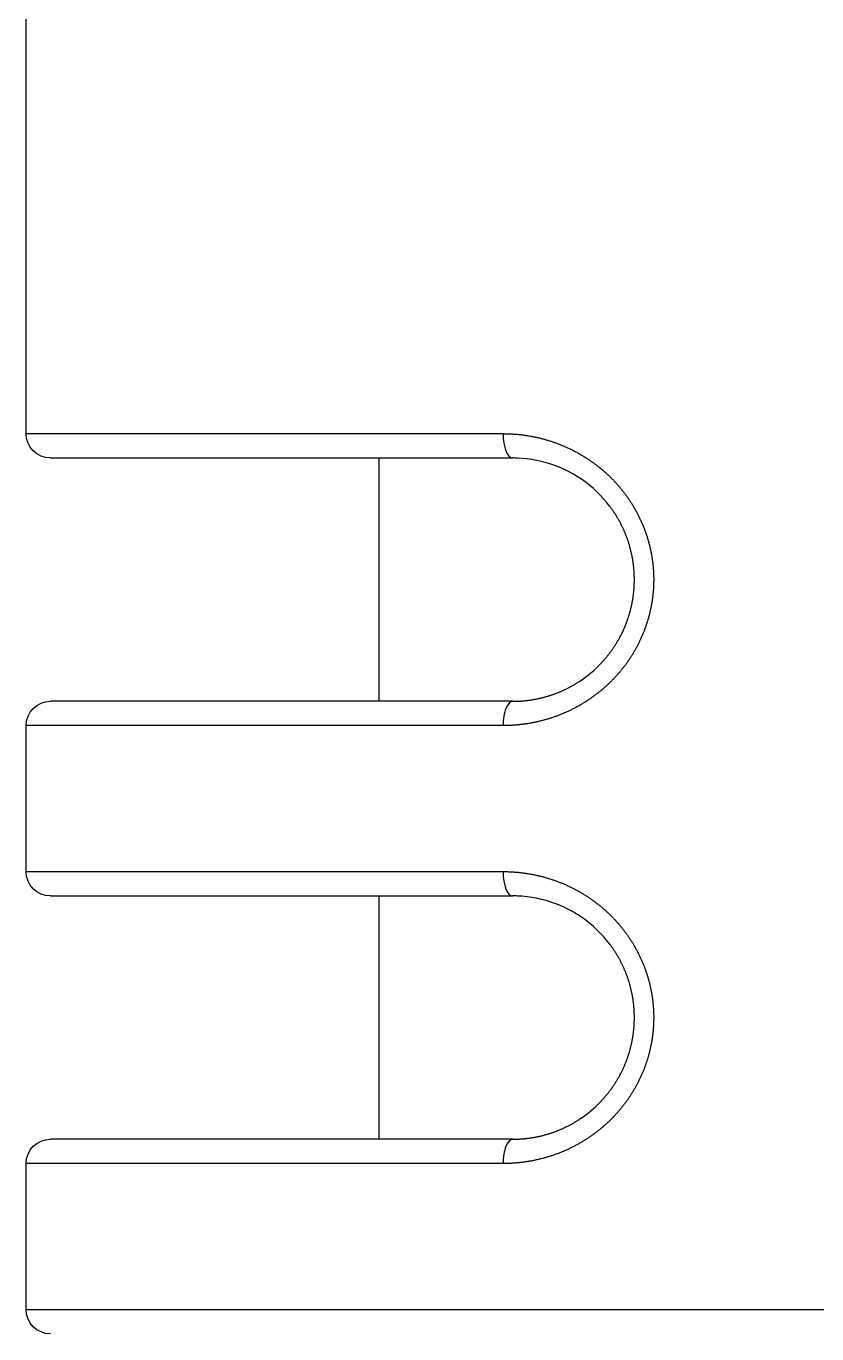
# Model space of a CAD drawing. Header units: millimetres. Extents: x 296 to 1136, y 93 to 687.
# Drawn here: x 883.4 to 886.65, y 467.13 to 472.51 of the extents above; entities that cross this region are included whole.
import ezdxf

# ---------------------------------------------------------------- set-up
doc = ezdxf.new("R2010")
doc.units = ezdxf.units.MM
doc.header["$LTSCALE"] = 0.75

msp = doc.modelspace()

# ---------------------------------------------------------------- linework, layer by layer
at = {"extrusion": (0, 0, -1)}
for p, q in [((883.4029, 470.8312), (883.4029, 472.9312)), ((883.4029, 470.8312), (885.3632, 470.8312)), ((883.5029, 470.7312), (885.4029, 470.7312)), ((884.8529, 470.7312), (884.8529, 469.7312)), ((885.4029, 469.7312), (883.5029, 469.7312)), ((885.3632, 469.6312), (883.4029, 469.6312)), ((883.4029, 469.0312), (883.4029, 469.6312)), ((883.4029, 469.0312), (885.3632, 469.0312)), ((883.5029, 468.9312), (885.4029, 468.9312)), ((884.8529, 468.9312), (884.8529, 467.9312)), ((885.4029, 467.9312), (883.5029, 467.9312)), ((885.3632, 467.8312), (883.4029, 467.8312)), ((883.4029, 467.2312), (883.4029, 467.8312)), ((883.4029, 467.2312), (889.9029, 467.2312))]:
    msp.add_line(p, q, dxfattribs=at)
for centre, start, end in [((-883.5029, 470.8312), 270, 0), ((-883.5029, 469.6312), 0, 90), ((-883.5029, 469.0312), 270, 0), ((-883.5029, 467.8312), 0, 90), ((-883.5029, 467.2312), 270, 0)]:
    msp.add_arc(centre, 0.1, start, end, dxfattribs=at)
for centre, start_param, end_param in [((885.4029, 470.8312), 4.712394, 6.283187), ((885.4029, 469.6312), 3.141598, 4.712397), ((885.4029, 469.0312), 4.712394, 6.283187), ((885.4029, 467.8312), 3.141596, 4.712397)]:
    msp.add_ellipse(centre, major_axis=(0, -0.1), ratio=0.396825, start_param=start_param, end_param=end_param)
for points, knots in [([(885.3632, 470.8312), (885.3657, 470.8312), (885.3705, 470.8311), (885.3778, 470.831), (885.385, 470.8308), (885.3923, 470.8305), (885.3995, 470.8301), (885.4068, 470.8297), (885.414, 470.8292), (885.4212, 470.8285), (885.4284, 470.8278), (885.4356, 470.8271), (885.4427, 470.8262), (885.4498, 470.8253), (885.457, 470.8243), (885.464, 470.8232), (885.4711, 470.822), (885.4781, 470.8208), (885.4851, 470.8194), (885.4921, 470.818), (885.4991, 470.8165), (885.506, 470.815), (885.513, 470.8134), (885.5199, 470.8117), (885.5267, 470.8099), (885.5335, 470.808), (885.5403, 470.8061), (885.5471, 470.8041), (885.5539, 470.802), (885.5606, 470.7999), (885.5672, 470.7977), (885.5738, 470.7954), (885.5804, 470.793), (885.5869, 470.7906), (885.5934, 470.7881), (885.5999, 470.7856), (885.6064, 470.783), (885.6128, 470.7803), (885.6192, 470.7775), (885.6255, 470.7747), (885.6318, 470.7718), (885.6381, 470.7688), (885.6443, 470.7658), (885.6505, 470.7627), (885.6567, 470.7595), (885.6628, 470.7563), (885.6689, 470.753), (885.6749, 470.7496), (885.6808, 470.7462), (885.6868, 470.7427), (885.6927, 470.7392), (885.6985, 470.7356), (885.7043, 470.7319), (885.7101, 470.7282), (885.7158, 470.7244), (885.7214, 470.7205), (885.727, 470.7167), (885.7326, 470.7127), (885.7381, 470.7087), (885.7435, 470.7046), (885.7489, 470.7005), (885.7543, 470.6963), (885.7596, 470.6921), (885.7648, 470.6878), (885.7699, 470.6835), (885.7751, 470.6791), (885.7801, 470.6747), (885.7852, 470.6702), (885.7902, 470.6657), (885.7951, 470.6611), (885.8, 470.6564), (885.8048, 470.6517), (885.8095, 470.647), (885.8142, 470.6422), (885.8189, 470.6373), (885.8235, 470.6324), (885.828, 470.6275), (885.8325, 470.6225), (885.8369, 470.6175), (885.8413, 470.6124), (885.8456, 470.6072), (885.8498, 470.6021), (885.854, 470.5968), (885.8582, 470.5916), (885.8622, 470.5863), (885.8662, 470.5809), (885.8702, 470.5755), (885.8741, 470.5701), (885.8779, 470.5646), (885.8816, 470.5591), (885.8853, 470.5536), (885.8889, 470.548), (885.8925, 470.5424), (885.896, 470.5368), (885.8994, 470.5311), (885.9027, 470.5254), (885.906, 470.5197), (885.9093, 470.5139), (885.9124, 470.5081), (885.9155, 470.5022), (885.9185, 470.4964), (885.9215, 470.4905), (885.9244, 470.4845), (885.9272, 470.4786), (885.93, 470.4726), (885.9327, 470.4665), (885.9353, 470.4605), (885.9378, 470.4544), (885.9403, 470.4483), (885.9427, 470.4422), (885.9451, 470.436), (885.9474, 470.4299), (885.9496, 470.4237), (885.9517, 470.4174), (885.9538, 470.4112), (885.9558, 470.4049), (885.9577, 470.3986), (885.9595, 470.3923), (885.9613, 470.386), (885.963, 470.3797), (885.9647, 470.3734), (885.9662, 470.367), (885.9677, 470.3606), (885.9691, 470.3542), (885.9705, 470.3478), (885.9717, 470.3414), (885.973, 470.335), (885.9741, 470.3285), (885.9751, 470.3221), (885.9761, 470.3156), (885.977, 470.3091), (885.9779, 470.3026), (885.9786, 470.2961), (885.9793, 470.2896), (885.98, 470.2831), (885.9805, 470.2766), (885.981, 470.2701), (885.9814, 470.2636), (885.9817, 470.2571), (885.982, 470.2505), (885.9821, 470.244), (885.9823, 470.2375), (885.9823, 470.2309), (885.9822, 470.2244), (885.9821, 470.2179), (885.9819, 470.2113), (885.9817, 470.2048), (885.9814, 470.1982), (885.9809, 470.1917), (885.9805, 470.1852), (885.9799, 470.1787), (885.9793, 470.1722), (885.9786, 470.1656), (885.9778, 470.1592), (885.977, 470.1528), (885.9761, 470.1465), (885.9751, 470.1401), (885.9741, 470.1337), (885.9729, 470.1272), (885.9717, 470.1208), (885.9705, 470.1144), (885.9691, 470.1081), (885.9677, 470.1017), (885.9662, 470.0953), (885.9646, 470.0889), (885.963, 470.0826), (885.9613, 470.0762), (885.9595, 470.0699), (885.9577, 470.0636), (885.9557, 470.0573), (885.9537, 470.0511), (885.9517, 470.0448), (885.9495, 470.0386), (885.9473, 470.0324), (885.945, 470.0262), (885.9427, 470.02), (885.9403, 470.0139), (885.9378, 470.0078), (885.9352, 470.0017), (885.9326, 469.9957), (885.9299, 469.9897), (885.9272, 469.9837), (885.9244, 469.9777), (885.9215, 469.9718), (885.9185, 469.9659), (885.9155, 469.9601), (885.9124, 469.9542), (885.9093, 469.9484), (885.906, 469.9427), (885.9027, 469.9369), (885.8994, 469.9312), (885.896, 469.9255), (885.8925, 469.9199), (885.8889, 469.9143), (885.8853, 469.9087), (885.8816, 469.9032), (885.8779, 469.8977), (885.874, 469.8922), (885.8702, 469.8868), (885.8662, 469.8814), (885.8622, 469.876), (885.8582, 469.8707), (885.854, 469.8655), (885.8499, 469.8603), (885.8456, 469.8551), (885.8413, 469.85), (885.837, 469.8449), (885.8326, 469.8399), (885.8281, 469.8349), (885.8235, 469.83), (885.819, 469.8251), (885.8143, 469.8202), (885.8096, 469.8155), (885.8049, 469.8108), (885.8001, 469.8061), (885.7953, 469.8015), (885.7904, 469.7969), (885.7854, 469.7924), (885.7804, 469.7878), (885.7753, 469.7834), (885.7701, 469.779), (885.7649, 469.7746), (885.7597, 469.7704), (885.7544, 469.7661), (885.749, 469.7619), (885.7436, 469.7578), (885.7382, 469.7537), (885.7327, 469.7497), (885.7271, 469.7457), (885.7215, 469.7418), (885.7159, 469.738), (885.7102, 469.7342), (885.7044, 469.7305), (885.6986, 469.7268), (885.6928, 469.7232), (885.6869, 469.7197), (885.681, 469.7162), (885.675, 469.7128), (885.669, 469.7094), (885.6629, 469.7061), (885.6568, 469.7029), (885.6506, 469.6997), (885.6445, 469.6966), (885.6382, 469.6936), (885.632, 469.6906), (885.6257, 469.6877), (885.6193, 469.6849), (885.6129, 469.6821), (885.6065, 469.6794), (885.6, 469.6768), (885.5935, 469.6742), (885.587, 469.6717), (885.5804, 469.6693), (885.5738, 469.6669), (885.5672, 469.6646), (885.5605, 469.6624), (885.5538, 469.6603), (885.5471, 469.6582), (885.5403, 469.6562), (885.5335, 469.6543), (885.5267, 469.6524), (885.5198, 469.6507), (885.5129, 469.649), (885.506, 469.6473), (885.4991, 469.6458), (885.4921, 469.6443), (885.4851, 469.6429), (885.4781, 469.6416), (885.471, 469.6403), (885.464, 469.6391), (885.4569, 469.6381), (885.4498, 469.637), (885.4427, 469.6361), (885.4355, 469.6353), (885.4284, 469.6345), (885.4212, 469.6338), (885.414, 469.6332), (885.4068, 469.6326), (885.3995, 469.6322), (885.3923, 469.6318), (885.3851, 469.6315), (885.3778, 469.6313), (885.3705, 469.6312), (885.3657, 469.6312), (885.3632, 469.6312)], [0, 0, 0, 0, 0.0035461, 0.0070922, 0.0106383, 0.0141844, 0.0177305, 0.0212766, 0.0248227, 0.0283688, 0.0319149, 0.035461, 0.0390071, 0.0425532, 0.0460993, 0.0496454, 0.0531915, 0.0567376, 0.0602837, 0.0638298, 0.0673759, 0.070922, 0.0744681, 0.0780142, 0.0815603, 0.0851064, 0.0886525, 0.0921986, 0.0957447, 0.0992908, 0.1028369, 0.106383, 0.1099291, 0.1134752, 0.1170213, 0.1205674, 0.1241135, 0.1276596, 0.1312057, 0.1347518, 0.1382979, 0.141844, 0.1453901, 0.1489362, 0.1524823, 0.1560284, 0.1595745, 0.1631206, 0.1666667, 0.1702128, 0.1737589, 0.177305, 0.1808511, 0.1843972, 0.1879433, 0.1914894, 0.1950355, 0.1985816, 0.2021277, 0.2056738, 0.2092199, 0.212766, 0.2163121, 0.2198582, 0.2234043, 0.2269504, 0.2304965, 0.2340426, 0.2375887, 0.2411348, 0.2446809, 0.248227, 0.251773, 0.2553191, 0.2588652, 0.2624113, 0.2659574, 0.2695035, 0.2730496, 0.2765957, 0.2801418, 0.2836879, 0.287234, 0.2907801, 0.2943262, 0.2978723, 0.3014184, 0.3049645, 0.3085106, 0.3120567, 0.3156028, 0.3191489, 0.322695, 0.3262411, 0.3297872, 0.3333333, 0.3368794, 0.3404255, 0.3439716, 0.3475177, 0.3510638, 0.3546099, 0.358156, 0.3617021, 0.3652482, 0.3687943, 0.3723404, 0.3758865, 0.3794326, 0.3829787, 0.3865248, 0.3900709, 0.393617, 0.3971631, 0.4007092, 0.4042553, 0.4078014, 0.4113475, 0.4148936, 0.4184397, 0.4219858, 0.4255319, 0.429078, 0.4326241, 0.4361702, 0.4397163, 0.4432624, 0.4468085, 0.4503546, 0.4539007, 0.4574468, 0.4609929, 0.464539, 0.4680851, 0.4716312, 0.4751773, 0.4787234, 0.4822695, 0.4858156, 0.4893617, 0.4929078, 0.4964539, 0.5, 0.5035461, 0.5070922, 0.5106383, 0.5141844, 0.5177305, 0.5212766, 0.5248227, 0.5283688, 0.5319149, 0.535461, 0.5390071, 0.5425532, 0.5460993, 0.5496454, 0.5531915, 0.5567376, 0.5602837, 0.5638298, 0.5673759, 0.570922, 0.5744681, 0.5780142, 0.5815603, 0.5851064, 0.5886525, 0.5921986, 0.5957447, 0.5992908, 0.6028369, 0.606383, 0.6099291, 0.6134752, 0.6170213, 0.6205674, 0.6241135, 0.6276596, 0.6312057, 0.6347518, 0.6382979, 0.641844, 0.6453901, 0.6489362, 0.6524823, 0.6560284, 0.6595745, 0.6631206, 0.6666667, 0.6702128, 0.6737589, 0.677305, 0.6808511, 0.6843972, 0.6879433, 0.6914894, 0.6950355, 0.6985816, 0.7021277, 0.7056738, 0.7092199, 0.712766, 0.7163121, 0.7198582, 0.7234043, 0.7269504, 0.7304965, 0.7340426, 0.7375887, 0.7411348, 0.7446809, 0.748227, 0.751773, 0.7553191, 0.7588652, 0.7624113, 0.7659574, 0.7695035, 0.7730496, 0.7765957, 0.7801418, 0.7836879, 0.787234, 0.7907801, 0.7943262, 0.7978723, 0.8014184, 0.8049645, 0.8085106, 0.8120567, 0.8156028, 0.8191489, 0.822695, 0.8262411, 0.8297872, 0.8333333, 0.8368794, 0.8404255, 0.8439716, 0.8475177, 0.8510638, 0.8546099, 0.858156, 0.8617021, 0.8652482, 0.8687943, 0.8723404, 0.8758865, 0.8794326, 0.8829787, 0.8865248, 0.8900709, 0.893617, 0.8971631, 0.9007092, 0.9042553, 0.9078014, 0.9113475, 0.9148936, 0.9184397, 0.9219858, 0.9255319, 0.929078, 0.9326241, 0.9361702, 0.9397163, 0.9432624, 0.9468085, 0.9503546, 0.9539007, 0.9574468, 0.9609929, 0.964539, 0.9680851, 0.9716312, 0.9751773, 0.9787234, 0.9822695, 0.9858156, 0.9893617, 0.9929078, 0.9964539, 1, 1, 1, 1]), ([(885.5795, 470.699), (885.5283, 470.7183), (885.4745, 470.7288), (885.4158, 470.731), (885.4093, 470.7312), (885.4029, 470.7312)], [0, 0, 0, 0, 0.01761695, 0.01761695, 0.0197845, 0.0197845, 0.0197845, 0.0197845]), ([(885.6412, 470.6707), (885.6398, 470.6715), (885.6367, 470.6731), (885.6319, 470.6757), (885.6267, 470.6783), (885.6215, 470.6809), (885.6163, 470.6834), (885.611, 470.6858), (885.6057, 470.6882), (885.6003, 470.6906), (885.5949, 470.6928), (885.5895, 470.695), (885.5844, 470.6971), (885.581, 470.6984), (885.5795, 470.699)], [0.69026282, 0.69026282, 0.69026282, 0.69026282, 0.6962963, 0.7037037, 0.71111111, 0.71851852, 0.72592593, 0.73333333, 0.74074074, 0.74814815, 0.75555556, 0.76296296, 0.77037037, 0.77665277, 0.77665277, 0.77665277, 0.77665277]), ([(885.8011, 470.5336), (885.7694, 470.5752), (885.731, 470.6119), (885.6737, 470.6519), (885.6576, 470.6618), (885.6412, 470.6707)], [0, 0, 0, 0, 0.01594859, 0.01594859, 0.02187023, 0.02187023, 0.02187023, 0.02187023]), ([(885.9029, 470.2312), (885.9029, 470.2331), (885.9029, 470.237), (885.9028, 470.2427), (885.9026, 470.2485), (885.9024, 470.2543), (885.9021, 470.2601), (885.9017, 470.2658), (885.9013, 470.2716), (885.9008, 470.2773), (885.9002, 470.2831), (885.8996, 470.2888), (885.8989, 470.2946), (885.8981, 470.3003), (885.8973, 470.306), (885.8964, 470.3117), (885.8954, 470.3174), (885.8944, 470.3231), (885.8933, 470.3288), (885.8921, 470.3345), (885.8909, 470.3401), (885.8896, 470.3457), (885.8883, 470.3513), (885.8868, 470.3569), (885.8854, 470.3625), (885.8838, 470.3681), (885.8822, 470.3736), (885.8805, 470.3791), (885.8788, 470.3847), (885.877, 470.3901), (885.8751, 470.3956), (885.8732, 470.401), (885.8712, 470.4064), (885.8691, 470.4118), (885.867, 470.4172), (885.8649, 470.4225), (885.8626, 470.4278), (885.8603, 470.4331), (885.858, 470.4384), (885.8555, 470.4436), (885.8531, 470.4488), (885.8505, 470.454), (885.8479, 470.4591), (885.8453, 470.4642), (885.8426, 470.4693), (885.8398, 470.4744), (885.837, 470.4794), (885.8341, 470.4843), (885.8312, 470.4893), (885.8282, 470.4942), (885.8251, 470.4991), (885.822, 470.5039), (885.8188, 470.5087), (885.8156, 470.5135), (885.8123, 470.5182), (885.809, 470.5229), (885.8056, 470.5275), (885.803, 470.5311), (885.8014, 470.5331), (885.8011, 470.5336)], [0, 0, 0, 0, 0.0074074, 0.0148148, 0.0222222, 0.0296296, 0.037037, 0.0444444, 0.0518519, 0.0592593, 0.0666667, 0.0740741, 0.0814815, 0.0888889, 0.0962963, 0.1037037, 0.1111111, 0.1185185, 0.1259259, 0.1333333, 0.1407407, 0.1481481, 0.1555556, 0.162963, 0.1703704, 0.1777778, 0.1851852, 0.1925926, 0.2, 0.2074074, 0.2148148, 0.2222222, 0.2296296, 0.237037, 0.2444444, 0.2518519, 0.2592593, 0.2666667, 0.2740741, 0.2814815, 0.2888889, 0.2962963, 0.3037037, 0.3111111, 0.3185185, 0.3259259, 0.3333333, 0.3407407, 0.3481481, 0.3555556, 0.362963, 0.3703704, 0.3777778, 0.3851852, 0.3925926, 0.4, 0.4074074, 0.4148148, 0.4172158, 0.4172158, 0.4172158, 0.4172158]), ([(885.8717, 470.0572), (885.8722, 470.0586), (885.8734, 470.0618), (885.8751, 470.0668), (885.877, 470.0723), (885.8788, 470.0777), (885.8805, 470.0832), (885.8822, 470.0888), (885.8838, 470.0943), (885.8854, 470.0999), (885.8869, 470.1055), (885.8883, 470.1111), (885.8896, 470.1167), (885.8909, 470.1223), (885.8922, 470.1279), (885.8933, 470.1336), (885.8944, 470.1392), (885.8954, 470.1449), (885.8964, 470.1506), (885.8973, 470.1563), (885.8981, 470.162), (885.8989, 470.1677), (885.8996, 470.1735), (885.9002, 470.1792), (885.9008, 470.185), (885.9013, 470.1907), (885.9017, 470.1965), (885.9021, 470.2023), (885.9024, 470.208), (885.9026, 470.2138), (885.9028, 470.2196), (885.9029, 470.2254), (885.9029, 470.2292), (885.9029, 470.2312)], [0.7720769, 0.7720769, 0.7720769, 0.7720769, 0.7777778, 0.7851852, 0.7925926, 0.8, 0.8074074, 0.8148148, 0.8222222, 0.8296296, 0.837037, 0.8444444, 0.8518519, 0.8592593, 0.8666667, 0.8740741, 0.8814815, 0.8888889, 0.8962963, 0.9037037, 0.9111111, 0.9185185, 0.9259259, 0.9333333, 0.9407407, 0.9481481, 0.9555556, 0.962963, 0.9703704, 0.9777778, 0.9851852, 0.9925926, 1, 1, 1, 1]), ([(885.764, 469.8853), (885.7644, 469.8857), (885.7661, 469.8875), (885.7691, 469.8907), (885.773, 469.8949), (885.7768, 469.8992), (885.7806, 469.9035), (885.7843, 469.9078), (885.788, 469.9122), (885.7916, 469.9167), (885.7952, 469.9212), (885.7988, 469.9257), (885.8023, 469.9303), (885.8057, 469.9349), (885.8091, 469.9395), (885.8124, 469.9442), (885.8157, 469.9489), (885.8189, 469.9537), (885.822, 469.9585), (885.8251, 469.9633), (885.8282, 469.9682), (885.8312, 469.9731), (885.8341, 469.9781), (885.837, 469.983), (885.8398, 469.9881), (885.8419, 469.9918), (885.843, 469.9938), (885.8432, 469.9942)], [0.5089642, 0.5089642, 0.5089642, 0.5089642, 0.5111111, 0.5185185, 0.5259259, 0.5333333, 0.5407407, 0.5481481, 0.5555556, 0.562963, 0.5703704, 0.5777778, 0.5851852, 0.5925926, 0.6, 0.6074074, 0.6148148, 0.6222222, 0.6296296, 0.637037, 0.6444444, 0.6518519, 0.6592593, 0.6666667, 0.6740741, 0.6814815, 0.6830062, 0.6830062, 0.6830062, 0.6830062]), ([(885.4029, 469.7312), (885.405, 469.7312), (885.409, 469.7312), (885.4151, 469.7313), (885.4212, 469.7315), (885.4273, 469.7317), (885.4334, 469.7321), (885.4394, 469.7325), (885.4455, 469.733), (885.4515, 469.7335), (885.4575, 469.7341), (885.4635, 469.7348), (885.4695, 469.7356), (885.4754, 469.7364), (885.4814, 469.7373), (885.4873, 469.7383), (885.4932, 469.7394), (885.4991, 469.7405), (885.5049, 469.7417), (885.5107, 469.7429), (885.5165, 469.7442), (885.5223, 469.7456), (885.5281, 469.7471), (885.5338, 469.7486), (885.5395, 469.7502), (885.5452, 469.7518), (885.5508, 469.7535), (885.5564, 469.7553), (885.562, 469.7571), (885.5676, 469.7591), (885.5731, 469.761), (885.5786, 469.763), (885.5841, 469.7651), (885.5896, 469.7673), (885.595, 469.7695), (885.6004, 469.7718), (885.6057, 469.7741), (885.611, 469.7765), (885.6163, 469.779), (885.6216, 469.7815), (885.6268, 469.7841), (885.632, 469.7867), (885.6371, 469.7894), (885.6422, 469.7921), (885.6473, 469.7949), (885.6523, 469.7978), (885.6573, 469.8007), (885.6623, 469.8037), (885.6672, 469.8067), (885.6721, 469.8098), (885.6768, 469.8128), (885.6798, 469.8148), (885.6812, 469.8157)], [0, 0, 0, 0, 0.0074074, 0.0148148, 0.0222222, 0.0296296, 0.037037, 0.0444444, 0.0518519, 0.0592593, 0.0666667, 0.0740741, 0.0814815, 0.0888889, 0.0962963, 0.1037037, 0.1111111, 0.1185185, 0.1259259, 0.1333333, 0.1407407, 0.1481481, 0.1555556, 0.162963, 0.1703704, 0.1777778, 0.1851852, 0.1925926, 0.2, 0.2074074, 0.2148148, 0.2222222, 0.2296296, 0.237037, 0.2444444, 0.2518519, 0.2592593, 0.2666667, 0.2740741, 0.2814815, 0.2888889, 0.2962963, 0.3037037, 0.3111111, 0.3185185, 0.3259259, 0.3333333, 0.3407407, 0.3481481, 0.3555556, 0.362963, 0.3694746, 0.3694746, 0.3694746, 0.3694746]), ([(885.3632, 469.0312), (885.3657, 469.0312), (885.3705, 469.0311), (885.3778, 469.031), (885.385, 469.0308), (885.3923, 469.0305), (885.3995, 469.0301), (885.4068, 469.0297), (885.414, 469.0292), (885.4212, 469.0285), (885.4284, 469.0278), (885.4356, 469.0271), (885.4427, 469.0262), (885.4498, 469.0253), (885.457, 469.0243), (885.464, 469.0232), (885.4711, 469.022), (885.4781, 469.0208), (885.4851, 469.0194), (885.4921, 469.018), (885.4991, 469.0165), (885.506, 469.015), (885.513, 469.0134), (885.5199, 469.0117), (885.5267, 469.0099), (885.5335, 469.008), (885.5403, 469.0061), (885.5471, 469.0041), (885.5539, 469.002), (885.5606, 468.9999), (885.5672, 468.9977), (885.5738, 468.9954), (885.5804, 468.993), (885.5869, 468.9906), (885.5934, 468.9881), (885.5999, 468.9856), (885.6064, 468.983), (885.6128, 468.9803), (885.6192, 468.9775), (885.6255, 468.9747), (885.6318, 468.9718), (885.6381, 468.9688), (885.6443, 468.9658), (885.6505, 468.9627), (885.6567, 468.9595), (885.6628, 468.9563), (885.6689, 468.953), (885.6749, 468.9496), (885.6808, 468.9462), (885.6868, 468.9427), (885.6927, 468.9392), (885.6985, 468.9356), (885.7043, 468.9319), (885.7101, 468.9282), (885.7158, 468.9244), (885.7214, 468.9205), (885.727, 468.9167), (885.7326, 468.9127), (885.7381, 468.9087), (885.7435, 468.9046), (885.7489, 468.9005), (885.7543, 468.8963), (885.7596, 468.8921), (885.7648, 468.8878), (885.7699, 468.8835), (885.7751, 468.8791), (885.7801, 468.8747), (885.7852, 468.8702), (885.7902, 468.8657), (885.7951, 468.8611), (885.8, 468.8564), (885.8048, 468.8517), (885.8095, 468.847), (885.8142, 468.8422), (885.8189, 468.8373), (885.8235, 468.8324), (885.828, 468.8275), (885.8325, 468.8225), (885.8369, 468.8175), (885.8413, 468.8124), (885.8456, 468.8072), (885.8498, 468.8021), (885.854, 468.7968), (885.8582, 468.7916), (885.8622, 468.7863), (885.8662, 468.7809), (885.8702, 468.7755), (885.8741, 468.7701), (885.8779, 468.7646), (885.8816, 468.7591), (885.8853, 468.7536), (885.8889, 468.748), (885.8925, 468.7424), (885.896, 468.7368), (885.8994, 468.7311), (885.9027, 468.7254), (885.906, 468.7197), (885.9093, 468.7139), (885.9124, 468.7081), (885.9155, 468.7022), (885.9185, 468.6964), (885.9215, 468.6905), (885.9244, 468.6845), (885.9272, 468.6786), (885.93, 468.6726), (885.9327, 468.6665), (885.9353, 468.6605), (885.9378, 468.6544), (885.9403, 468.6483), (885.9427, 468.6422), (885.9451, 468.636), (885.9474, 468.6299), (885.9496, 468.6237), (885.9517, 468.6174), (885.9538, 468.6112), (885.9558, 468.6049), (885.9577, 468.5986), (885.9595, 468.5923), (885.9613, 468.586), (885.963, 468.5797), (885.9647, 468.5734), (885.9662, 468.567), (885.9677, 468.5606), (885.9691, 468.5542), (885.9705, 468.5478), (885.9717, 468.5414), (885.973, 468.535), (885.9741, 468.5285), (885.9751, 468.5221), (885.9761, 468.5156), (885.977, 468.5091), (885.9779, 468.5026), (885.9786, 468.4961), (885.9793, 468.4896), (885.98, 468.4831), (885.9805, 468.4766), (885.981, 468.4701), (885.9814, 468.4636), (885.9817, 468.4571), (885.982, 468.4505), (885.9821, 468.444), (885.9823, 468.4375), (885.9823, 468.4309), (885.9822, 468.4244), (885.9821, 468.4179), (885.9819, 468.4113), (885.9817, 468.4048), (885.9814, 468.3982), (885.9809, 468.3917), (885.9805, 468.3852), (885.9799, 468.3787), (885.9793, 468.3722), (885.9786, 468.3656), (885.9778, 468.3592), (885.977, 468.3528), (885.9761, 468.3465), (885.9751, 468.3401), (885.9741, 468.3337), (885.9729, 468.3272), (885.9717, 468.3208), (885.9705, 468.3144), (885.9691, 468.3081), (885.9677, 468.3017), (885.9662, 468.2953), (885.9646, 468.2889), (885.963, 468.2826), (885.9613, 468.2762), (885.9595, 468.2699), (885.9577, 468.2636), (885.9557, 468.2573), (885.9537, 468.2511), (885.9517, 468.2448), (885.9495, 468.2386), (885.9473, 468.2324), (885.945, 468.2262), (885.9427, 468.22), (885.9403, 468.2139), (885.9378, 468.2078), (885.9352, 468.2017), (885.9326, 468.1957), (885.9299, 468.1897), (885.9272, 468.1837), (885.9244, 468.1777), (885.9215, 468.1718), (885.9185, 468.1659), (885.9155, 468.1601), (885.9124, 468.1542), (885.9093, 468.1484), (885.906, 468.1427), (885.9027, 468.1369), (885.8994, 468.1312), (885.896, 468.1255), (885.8925, 468.1199), (885.8889, 468.1143), (885.8853, 468.1087), (885.8816, 468.1032), (885.8779, 468.0977), (885.874, 468.0922), (885.8702, 468.0868), (885.8662, 468.0814), (885.8622, 468.076), (885.8582, 468.0707), (885.854, 468.0655), (885.8499, 468.0603), (885.8456, 468.0551), (885.8413, 468.05), (885.837, 468.0449), (885.8326, 468.0399), (885.8281, 468.0349), (885.8235, 468.03), (885.819, 468.0251), (885.8143, 468.0202), (885.8096, 468.0155), (885.8049, 468.0108), (885.8001, 468.0061), (885.7953, 468.0015), (885.7904, 467.9969), (885.7854, 467.9924), (885.7804, 467.9878), (885.7753, 467.9834), (885.7701, 467.979), (885.7649, 467.9746), (885.7597, 467.9704), (885.7544, 467.9661), (885.749, 467.9619), (885.7436, 467.9578), (885.7382, 467.9537), (885.7327, 467.9497), (885.7271, 467.9457), (885.7215, 467.9418), (885.7159, 467.938), (885.7102, 467.9342), (885.7044, 467.9305), (885.6986, 467.9268), (885.6928, 467.9232), (885.6869, 467.9197), (885.681, 467.9162), (885.675, 467.9128), (885.669, 467.9094), (885.6629, 467.9061), (885.6568, 467.9029), (885.6506, 467.8997), (885.6445, 467.8966), (885.6382, 467.8936), (885.632, 467.8906), (885.6257, 467.8877), (885.6193, 467.8849), (885.6129, 467.8821), (885.6065, 467.8794), (885.6, 467.8768), (885.5935, 467.8742), (885.587, 467.8717), (885.5804, 467.8693), (885.5738, 467.8669), (885.5672, 467.8646), (885.5605, 467.8624), (885.5538, 467.8603), (885.5471, 467.8582), (885.5403, 467.8562), (885.5335, 467.8543), (885.5267, 467.8524), (885.5198, 467.8507), (885.5129, 467.849), (885.506, 467.8473), (885.4991, 467.8458), (885.4921, 467.8443), (885.4851, 467.8429), (885.4781, 467.8416), (885.471, 467.8403), (885.464, 467.8391), (885.4569, 467.8381), (885.4498, 467.837), (885.4427, 467.8361), (885.4355, 467.8353), (885.4284, 467.8345), (885.4212, 467.8338), (885.414, 467.8332), (885.4068, 467.8326), (885.3995, 467.8322), (885.3923, 467.8318), (885.3851, 467.8315), (885.3778, 467.8313), (885.3705, 467.8312), (885.3657, 467.8312), (885.3632, 467.8312)], [0, 0, 0, 0, 0.0035461, 0.0070922, 0.0106383, 0.0141844, 0.0177305, 0.0212766, 0.0248227, 0.0283688, 0.0319149, 0.035461, 0.0390071, 0.0425532, 0.0460993, 0.0496454, 0.0531915, 0.0567376, 0.0602837, 0.0638298, 0.0673759, 0.070922, 0.0744681, 0.0780142, 0.0815603, 0.0851064, 0.0886525, 0.0921986, 0.0957447, 0.0992908, 0.1028369, 0.106383, 0.1099291, 0.1134752, 0.1170213, 0.1205674, 0.1241135, 0.1276596, 0.1312057, 0.1347518, 0.1382979, 0.141844, 0.1453901, 0.1489362, 0.1524823, 0.1560284, 0.1595745, 0.1631206, 0.1666667, 0.1702128, 0.1737589, 0.177305, 0.1808511, 0.1843972, 0.1879433, 0.1914894, 0.1950355, 0.1985816, 0.2021277, 0.2056738, 0.2092199, 0.212766, 0.2163121, 0.2198582, 0.2234043, 0.2269504, 0.2304965, 0.2340426, 0.2375887, 0.2411348, 0.2446809, 0.248227, 0.251773, 0.2553191, 0.2588652, 0.2624113, 0.2659574, 0.2695035, 0.2730496, 0.2765957, 0.2801418, 0.2836879, 0.287234, 0.2907801, 0.2943262, 0.2978723, 0.3014184, 0.3049645, 0.3085106, 0.3120567, 0.3156028, 0.3191489, 0.322695, 0.3262411, 0.3297872, 0.3333333, 0.3368794, 0.3404255, 0.3439716, 0.3475177, 0.3510638, 0.3546099, 0.358156, 0.3617021, 0.3652482, 0.3687943, 0.3723404, 0.3758865, 0.3794326, 0.3829787, 0.3865248, 0.3900709, 0.393617, 0.3971631, 0.4007092, 0.4042553, 0.4078014, 0.4113475, 0.4148936, 0.4184397, 0.4219858, 0.4255319, 0.429078, 0.4326241, 0.4361702, 0.4397163, 0.4432624, 0.4468085, 0.4503546, 0.4539007, 0.4574468, 0.4609929, 0.464539, 0.4680851, 0.4716312, 0.4751773, 0.4787234, 0.4822695, 0.4858156, 0.4893617, 0.4929078, 0.4964539, 0.5, 0.5035461, 0.5070922, 0.5106383, 0.5141844, 0.5177305, 0.5212766, 0.5248227, 0.5283688, 0.5319149, 0.535461, 0.5390071, 0.5425532, 0.5460993, 0.5496454, 0.5531915, 0.5567376, 0.5602837, 0.5638298, 0.5673759, 0.570922, 0.5744681, 0.5780142, 0.5815603, 0.5851064, 0.5886525, 0.5921986, 0.5957447, 0.5992908, 0.6028369, 0.606383, 0.6099291, 0.6134752, 0.6170213, 0.6205674, 0.6241135, 0.6276596, 0.6312057, 0.6347518, 0.6382979, 0.641844, 0.6453901, 0.6489362, 0.6524823, 0.6560284, 0.6595745, 0.6631206, 0.6666667, 0.6702128, 0.6737589, 0.677305, 0.6808511, 0.6843972, 0.6879433, 0.6914894, 0.6950355, 0.6985816, 0.7021277, 0.7056738, 0.7092199, 0.712766, 0.7163121, 0.7198582, 0.7234043, 0.7269504, 0.7304965, 0.7340426, 0.7375887, 0.7411348, 0.7446809, 0.748227, 0.751773, 0.7553191, 0.7588652, 0.7624113, 0.7659574, 0.7695035, 0.7730496, 0.7765957, 0.7801418, 0.7836879, 0.787234, 0.7907801, 0.7943262, 0.7978723, 0.8014184, 0.8049645, 0.8085106, 0.8120567, 0.8156028, 0.8191489, 0.822695, 0.8262411, 0.8297872, 0.8333333, 0.8368794, 0.8404255, 0.8439716, 0.8475177, 0.8510638, 0.8546099, 0.858156, 0.8617021, 0.8652482, 0.8687943, 0.8723404, 0.8758865, 0.8794326, 0.8829787, 0.8865248, 0.8900709, 0.893617, 0.8971631, 0.9007092, 0.9042553, 0.9078014, 0.9113475, 0.9148936, 0.9184397, 0.9219858, 0.9255319, 0.929078, 0.9326241, 0.9361702, 0.9397163, 0.9432624, 0.9468085, 0.9503546, 0.9539007, 0.9574468, 0.9609929, 0.964539, 0.9680851, 0.9716312, 0.9751773, 0.9787234, 0.9822695, 0.9858156, 0.9893617, 0.9929078, 0.9964539, 1, 1, 1, 1]), ([(885.5795, 468.899), (885.5283, 468.9183), (885.4745, 468.9288), (885.4158, 468.931), (885.4093, 468.9312), (885.4029, 468.9312)], [0, 0, 0, 0, 0.01761695, 0.01761695, 0.0197845, 0.0197845, 0.0197845, 0.0197845]), ([(885.6412, 468.8707), (885.6398, 468.8715), (885.6367, 468.8731), (885.6319, 468.8757), (885.6267, 468.8783), (885.6215, 468.8809), (885.6163, 468.8834), (885.611, 468.8858), (885.6057, 468.8882), (885.6003, 468.8906), (885.5949, 468.8928), (885.5895, 468.895), (885.5844, 468.8971), (885.581, 468.8984), (885.5795, 468.899)], [0.69026281, 0.69026281, 0.69026281, 0.69026281, 0.6962963, 0.7037037, 0.71111111, 0.71851852, 0.72592593, 0.73333333, 0.74074074, 0.74814815, 0.75555556, 0.76296296, 0.77037037, 0.77665277, 0.77665277, 0.77665277, 0.77665277]), ([(885.8011, 468.7336), (885.7694, 468.7752), (885.731, 468.8119), (885.6737, 468.8519), (885.6576, 468.8618), (885.6412, 468.8707)], [0, 0, 0, 0, 0.01594859, 0.01594859, 0.02187023, 0.02187023, 0.02187023, 0.02187023]), ([(885.9029, 468.4312), (885.9029, 468.4331), (885.9029, 468.437), (885.9028, 468.4427), (885.9026, 468.4485), (885.9024, 468.4543), (885.9021, 468.4601), (885.9017, 468.4658), (885.9013, 468.4716), (885.9008, 468.4773), (885.9002, 468.4831), (885.8996, 468.4888), (885.8989, 468.4946), (885.8981, 468.5003), (885.8973, 468.506), (885.8964, 468.5117), (885.8954, 468.5174), (885.8944, 468.5231), (885.8933, 468.5288), (885.8921, 468.5345), (885.8909, 468.5401), (885.8896, 468.5457), (885.8883, 468.5513), (885.8868, 468.5569), (885.8854, 468.5625), (885.8838, 468.5681), (885.8822, 468.5736), (885.8805, 468.5791), (885.8788, 468.5847), (885.877, 468.5901), (885.8751, 468.5956), (885.8732, 468.601), (885.8712, 468.6064), (885.8691, 468.6118), (885.867, 468.6172), (885.8649, 468.6225), (885.8626, 468.6278), (885.8603, 468.6331), (885.858, 468.6384), (885.8555, 468.6436), (885.8531, 468.6488), (885.8505, 468.654), (885.8479, 468.6591), (885.8453, 468.6642), (885.8426, 468.6693), (885.8398, 468.6744), (885.837, 468.6794), (885.8341, 468.6843), (885.8312, 468.6893), (885.8282, 468.6942), (885.8251, 468.6991), (885.822, 468.7039), (885.8188, 468.7087), (885.8156, 468.7135), (885.8123, 468.7182), (885.809, 468.7229), (885.8056, 468.7275), (885.803, 468.7311), (885.8014, 468.7331), (885.8011, 468.7336)], [0, 0, 0, 0, 0.0074074, 0.0148148, 0.0222222, 0.0296296, 0.037037, 0.0444444, 0.0518519, 0.0592593, 0.0666667, 0.0740741, 0.0814815, 0.0888889, 0.0962963, 0.1037037, 0.1111111, 0.1185185, 0.1259259, 0.1333333, 0.1407407, 0.1481481, 0.1555556, 0.162963, 0.1703704, 0.1777778, 0.1851852, 0.1925926, 0.2, 0.2074074, 0.2148148, 0.2222222, 0.2296296, 0.237037, 0.2444444, 0.2518519, 0.2592593, 0.2666667, 0.2740741, 0.2814815, 0.2888889, 0.2962963, 0.3037037, 0.3111111, 0.3185185, 0.3259259, 0.3333333, 0.3407407, 0.3481481, 0.3555556, 0.362963, 0.3703704, 0.3777778, 0.3851852, 0.3925926, 0.4, 0.4074074, 0.4148148, 0.4172158, 0.4172158, 0.4172158, 0.4172158]), ([(885.8717, 468.2572), (885.8722, 468.2586), (885.8734, 468.2618), (885.8751, 468.2668), (885.877, 468.2723), (885.8788, 468.2777), (885.8805, 468.2832), (885.8822, 468.2888), (885.8838, 468.2943), (885.8854, 468.2999), (885.8869, 468.3055), (885.8883, 468.3111), (885.8896, 468.3167), (885.8909, 468.3223), (885.8922, 468.3279), (885.8933, 468.3336), (885.8944, 468.3392), (885.8954, 468.3449), (885.8964, 468.3506), (885.8973, 468.3563), (885.8981, 468.362), (885.8989, 468.3677), (885.8996, 468.3735), (885.9002, 468.3792), (885.9008, 468.385), (885.9013, 468.3907), (885.9017, 468.3965), (885.9021, 468.4023), (885.9024, 468.408), (885.9026, 468.4138), (885.9028, 468.4196), (885.9029, 468.4254), (885.9029, 468.4292), (885.9029, 468.4312)], [0.7720769, 0.7720769, 0.7720769, 0.7720769, 0.7777778, 0.7851852, 0.7925926, 0.8, 0.8074074, 0.8148148, 0.8222222, 0.8296296, 0.837037, 0.8444444, 0.8518519, 0.8592593, 0.8666667, 0.8740741, 0.8814815, 0.8888889, 0.8962963, 0.9037037, 0.9111111, 0.9185185, 0.9259259, 0.9333333, 0.9407407, 0.9481481, 0.9555556, 0.962963, 0.9703704, 0.9777778, 0.9851852, 0.9925926, 1, 1, 1, 1]), ([(885.764, 468.0853), (885.7644, 468.0857), (885.7661, 468.0875), (885.7691, 468.0907), (885.773, 468.0949), (885.7768, 468.0992), (885.7806, 468.1035), (885.7843, 468.1078), (885.788, 468.1122), (885.7916, 468.1167), (885.7952, 468.1212), (885.7988, 468.1257), (885.8023, 468.1303), (885.8057, 468.1349), (885.8091, 468.1395), (885.8124, 468.1442), (885.8157, 468.1489), (885.8189, 468.1537), (885.822, 468.1585), (885.8251, 468.1633), (885.8282, 468.1682), (885.8312, 468.1731), (885.8341, 468.1781), (885.837, 468.183), (885.8398, 468.1881), (885.8419, 468.1918), (885.843, 468.1938), (885.8432, 468.1942)], [0.5089642, 0.5089642, 0.5089642, 0.5089642, 0.5111111, 0.5185185, 0.5259259, 0.5333333, 0.5407407, 0.5481481, 0.5555556, 0.562963, 0.5703704, 0.5777778, 0.5851852, 0.5925926, 0.6, 0.6074074, 0.6148148, 0.6222222, 0.6296296, 0.637037, 0.6444444, 0.6518519, 0.6592593, 0.6666667, 0.6740741, 0.6814815, 0.6830062, 0.6830062, 0.6830062, 0.6830062]), ([(885.4029, 467.9312), (885.405, 467.9312), (885.409, 467.9312), (885.4151, 467.9313), (885.4212, 467.9315), (885.4273, 467.9317), (885.4334, 467.9321), (885.4394, 467.9325), (885.4455, 467.933), (885.4515, 467.9335), (885.4575, 467.9341), (885.4635, 467.9348), (885.4695, 467.9356), (885.4754, 467.9364), (885.4814, 467.9373), (885.4873, 467.9383), (885.4932, 467.9394), (885.4991, 467.9405), (885.5049, 467.9417), (885.5107, 467.9429), (885.5165, 467.9442), (885.5223, 467.9456), (885.5281, 467.9471), (885.5338, 467.9486), (885.5395, 467.9502), (885.5452, 467.9518), (885.5508, 467.9535), (885.5564, 467.9553), (885.562, 467.9571), (885.5676, 467.9591), (885.5731, 467.961), (885.5786, 467.963), (885.5841, 467.9651), (885.5896, 467.9673), (885.595, 467.9695), (885.6004, 467.9718), (885.6057, 467.9741), (885.611, 467.9765), (885.6163, 467.979), (885.6216, 467.9815), (885.6268, 467.9841), (885.632, 467.9867), (885.6371, 467.9894), (885.6422, 467.9921), (885.6473, 467.9949), (885.6523, 467.9978), (885.6573, 468.0007), (885.6623, 468.0037), (885.6672, 468.0067), (885.6721, 468.0098), (885.6768, 468.0128), (885.6798, 468.0148), (885.6812, 468.0157)], [0, 0, 0, 0, 0.0074074, 0.0148148, 0.0222222, 0.0296296, 0.037037, 0.0444444, 0.0518519, 0.0592593, 0.0666667, 0.0740741, 0.0814815, 0.0888889, 0.0962963, 0.1037037, 0.1111111, 0.1185185, 0.1259259, 0.1333333, 0.1407407, 0.1481481, 0.1555556, 0.162963, 0.1703704, 0.1777778, 0.1851852, 0.1925926, 0.2, 0.2074074, 0.2148148, 0.2222222, 0.2296296, 0.237037, 0.2444444, 0.2518519, 0.2592593, 0.2666667, 0.2740741, 0.2814815, 0.2888889, 0.2962963, 0.3037037, 0.3111111, 0.3185185, 0.3259259, 0.3333333, 0.3407407, 0.3481481, 0.3555556, 0.362963, 0.3694746, 0.3694746, 0.3694746, 0.3694746])]:
    msp.add_open_spline(points, degree=3, knots=knots)
for points in [[(885.8432, 469.9942), (885.8541, 470.0144), (885.8636, 470.0355), (885.8717, 470.0572)], [(885.6812, 469.8157), (885.7108, 469.8356), (885.7388, 469.859), (885.764, 469.8853)], [(885.8432, 468.1942), (885.8541, 468.2144), (885.8636, 468.2355), (885.8717, 468.2572)], [(885.6812, 468.0157), (885.7108, 468.0356), (885.7388, 468.059), (885.764, 468.0853)]]:
    msp.add_open_spline(points, degree=3)

doc.saveas('drawing.dxf')
